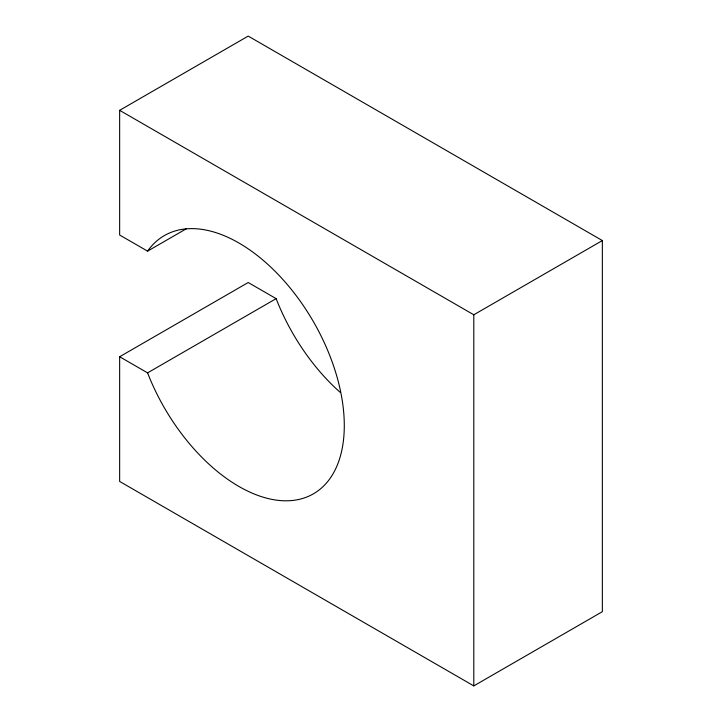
<?xml version="1.0" encoding="UTF-8"?>
<svg xmlns="http://www.w3.org/2000/svg" width="722" height="722" viewBox="0 0 722 722"><rect width="100%" height="100%" fill="white"/><g stroke="black" fill="none" stroke-linecap="round" stroke-linejoin="round"><path stroke-width="1.08" d="M119.644 356.74L147.577 372.868A149.084 86.071 60 0 0 306.633 497.079A149.084 86.071 60 0 0 306.633 310.586A149.084 86.071 60 0 0 147.577 251.139L119.644 235.02L119.644 110.322L248.206 36.1L602.356 240.561L602.356 611.678L473.794 685.9L119.644 481.439L119.644 356.74L248.206 282.519L276.138 298.646A149.084 86.071 60 0 0 340.143 392.317M147.577 251.139L186.538 228.648M147.577 372.868L276.138 298.646M119.644 110.322L473.794 314.783L602.356 240.561M473.794 314.783L473.794 685.9"/></g></svg>
